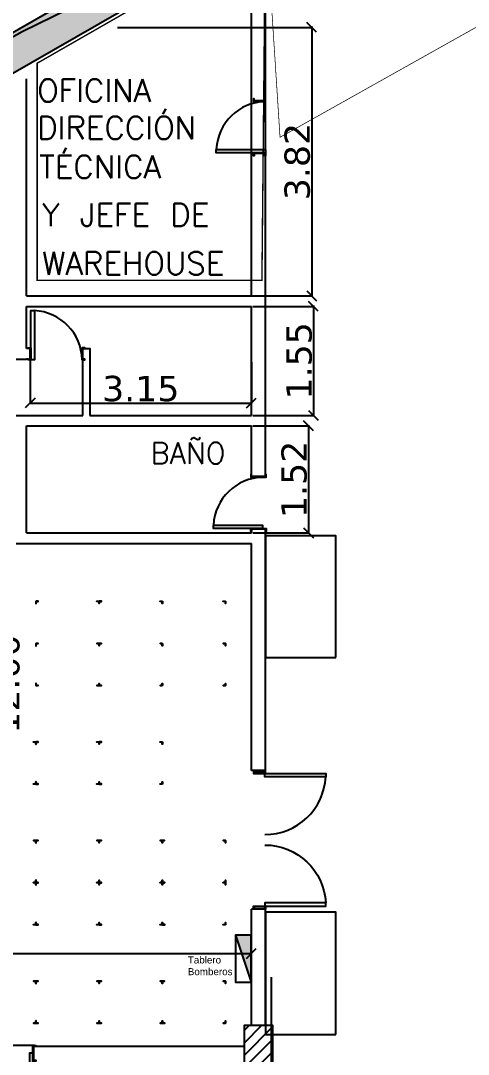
# Model space of a CAD drawing. Header units: millimetres. Extents: x 403 to 619, y 594 to 709.
# Drawn here: x 441.69 to 448.06, y 634.81 to 649.5 of the extents above; entities that cross this region are included whole.
import ezdxf

# ---------------------------------------------------------------- set-up
doc = ezdxf.new("R2010")
doc.units = ezdxf.units.MM
for name, color, linetype in [('COTAS', 6, 'Continuous'), ('E_Tab', 160, 'Continuous'), ('Hatch ANMAT', 252, 'Continuous'), ('HATCH MINISTERIO', 252, 'Continuous'), ('Parantes', 1, 'Continuous'), ('PUNTERA', 252, 'Continuous')]:
    doc.layers.add(name, color=color, linetype=linetype)
doc.layers.add('Muros', color=1, linetype='Continuous', lineweight=25)
doc.styles.add('ARIAL', font='verdana.ttf')
doc.styles.add('Notas', font='arial.ttf', dxfattribs={"height": 0.1})
doc.styles.get("Standard").update_dxf_attribs({"font": 'txt.shx'})
doc.dimstyles.new('200', dxfattribs={"dimscale": 0.2, "dimtxt": 1.8, "dimasz": 0.7, "dimexe": 0, "dimexo": 0.1, "dimgap": 0.08, "dimtad": 1, "dimzin": 5, "dimdsep": 46, "dimtxsty": 'ARIAL', "dimblk": 'OBLIQUE', "dimcen": -0.2, "dimdle": 0.05, "dimclrd": 1, "dimclre": 252, "dimclrt": 1, "dimadec": 3, "dimazin": 0, "dimtfac": 1, "dimtix": 1, "dimtmove": 2, "dimatfit": 3, "dimldrblk": 'NONE', "dimfxl": 0, "dimtolj": 1, "dimtzin": 5, "dimlwd": -1, "dimarcsym": 0})

# ---------------------------------------------------------------- blocks, each defined once
blk = doc.blocks.new('A$C3E6B7836')
h = blk.add_hatch()
h.set_pattern_fill('ANSI31', color=256, style=0)
h.set_pattern_definition([(45, (-13.37838, -34.88476), (-0.08838835, 0.08838835), [])])
h.paths.add_polyline_path([(-0.2, -0.3), (-0.2, 0.3), (0.2, 0.3), (0.2, -0.3)])
blk.add_lwpolyline([(-0.2, -0.3), (-0.2, 0.3), (0.2, 0.3), (0.2, -0.3), (-0.2, -0.3)])
blk = doc.blocks.new('A$C40E93E74')
at = {"color": 1}
for points in [[(0, 1), (0, 1.03), (-0.01, 1.03), (-0.01, 0.99), (0.21, 0.99), (0.21, 1.03), (0.2, 1.03), (0.2, 1), (0, 1)], [(-0.88, 0.01), (0.1, 0.01), (0.1, 0.06), (-0.88, 0.06), (-0.88, 0.01)], [(0, 0), (0, -0.03), (-0.01, -0.03), (-0.01, 0.01), (0.21, 0.01), (0.21, -0.03), (0.2, -0.03), (0.2, 0), (0, 0)]]:
    blk.add_lwpolyline(points, dxfattribs=at)
blk.add_arc((0.1, 0.01), 0.981, 90, 177.0793, dxfattribs=at)
blk = doc.blocks.new('A$C16405367')
at = {"color": 1}
for points in [[(0.93, 1.02), (0.96, 1.02), (0.96, 1.03), (0.92, 1.03), (0.92, 0.86), (0.96, 0.86), (0.96, 0.87), (0.93, 0.87), (0.93, 1.02)], [(0.92, 0.87), (0.92, 0), (0.87, 0), (0.87, 0.87), (0.92, 0.87)]]:
    blk.add_lwpolyline(points, dxfattribs=at)
blk.add_arc((0.92, 0.87), 0.871, 180, 266.7108, dxfattribs=at)
blk = doc.blocks.new('tablero')
at = {"layer": 'E_Tab'}
h = blk.add_hatch(color=10, dxfattribs=at)
h.dxf.hatch_style = 1
h.paths.add_polyline_path([(-151.856, -87.004), (-152.081, -87.004), (-151.856, -87.67)])
at = {"layer": 'E_Tab', "color": 10}
blk.add_line((-152.081, -87.004), (-151.856, -87.67), dxfattribs=at)
blk.add_lwpolyline([(-151.856, -87.004), (-152.081, -87.004), (-152.081, -87.67), (-151.856, -87.67)], close=True, dxfattribs=at)
blk = doc.blocks.new('_OBLIQUE')
at = {"color": 0, "linetype": 'ByBlock', "ltscale": 0.05}
blk.add_line((-0.5, -0.5), (0.5, 0.5), dxfattribs=at)
blk = doc.blocks.new('*D69')
at = {"layer": 'COTAS', "color": 252, "lineweight": -2}
for p, q in [((434.725464, 636.628212), (434.725464, 636.239575)), ((444.97453, 636.478028), (444.97453, 636.239575))]:
    blk.add_line(p, q, dxfattribs=at)
at = {"layer": 'COTAS', "color": 1}
blk.add_line((434.715464, 636.239575), (444.98453, 636.239575), dxfattribs=at)
at = {"layer": 'Defpoints', "color": 0}
for p in [(434.725464, 636.648212), (444.97453, 636.498028), (444.97453, 636.239575)]:
    blk.add_point(p, dxfattribs=at)
at = {"layer": 'COTAS', "color": 1, "xscale": 0.14, "yscale": 0.14, "zscale": 0.14, "rotation": 180}
blk.add_blockref('_OBLIQUE', (434.725464, 636.239575), dxfattribs=at)
at = {"layer": 'COTAS', "color": 1, "xscale": 0.14, "yscale": 0.14, "zscale": 0.14}
blk.add_blockref('_OBLIQUE', (444.97453, 636.239575), dxfattribs=at)
at = {"layer": 'COTAS', "color": 1, "insert": (439.849997, 636.443135), "char_height": 0.36, "attachment_point": 5, "style": 'ARIAL'}
blk.add_mtext('\\A1;10.25', dxfattribs=at)
blk = doc.blocks.new('_None')
blk = doc.blocks.new('*D70')
at = {"layer": 'COTAS', "color": 252, "lineweight": -2}
for p, q in [((439.466214, 646.931389), (439.868828, 646.931389)), ((441.886214, 634.930915), (439.868828, 634.930915))]:
    blk.add_line(p, q, dxfattribs=at)
at = {"layer": 'COTAS', "color": 1}
blk.add_line((439.868828, 646.941389), (439.868828, 634.920915), dxfattribs=at)
at = {"layer": 'Defpoints', "color": 0}
for p in [(439.446214, 646.931389), (439.868828, 634.930915), (441.906214, 634.930915)]:
    blk.add_point(p, dxfattribs=at)
at = {"layer": 'COTAS', "color": 1, "xscale": 0.14, "yscale": 0.14, "zscale": 0.14}
for p, rotation in [((439.868828, 646.931389), 90), ((439.868828, 634.930915), 270)]:
    blk.add_blockref('_OBLIQUE', p, dxfattribs=dict(at, rotation=rotation))
at = {"layer": 'COTAS', "color": 1, "insert": (441.497442, 640.070262), "char_height": 0.36, "attachment_point": 5, "rotation": 90, "style": 'ARIAL'}
blk.add_mtext('\\A1;12.00', dxfattribs=at)
blk = doc.blocks.new('*D71')
at = {"layer": 'COTAS', "color": 252, "lineweight": -2}
for p, q in [((443.071766, 649.407841), (445.835338, 649.407841)), ((443.071766, 645.590915), (445.835338, 645.590915))]:
    blk.add_line(p, q, dxfattribs=at)
at = {"layer": 'COTAS', "color": 1}
blk.add_line((445.835338, 649.417841), (445.835338, 645.580915), dxfattribs=at)
at = {"layer": 'Defpoints', "color": 0}
for p in [(443.051766, 649.407841), (443.051766, 645.590915), (445.835338, 645.590915)]:
    blk.add_point(p, dxfattribs=at)
at = {"layer": 'COTAS', "color": 1, "xscale": 0.14, "yscale": 0.14, "zscale": 0.14}
for p, rotation in [((445.835338, 649.407841), 90), ((445.835338, 645.590915), 270)]:
    blk.add_blockref('_OBLIQUE', p, dxfattribs=dict(at, rotation=rotation))
at = {"layer": 'COTAS', "color": 1, "insert": (445.631058, 647.499378), "char_height": 0.36, "attachment_point": 5, "rotation": 90, "style": 'ARIAL'}
blk.add_mtext('\\A1;3.82', dxfattribs=at)
blk = doc.blocks.new('*D72')
at = {"layer": 'COTAS', "color": 252, "lineweight": -2}
for p, q in [((441.826214, 644.670915), (441.826214, 644.065542)), ((444.976214, 644.645915), (444.976214, 644.065542))]:
    blk.add_line(p, q, dxfattribs=at)
at = {"layer": 'COTAS', "color": 1}
blk.add_line((441.816214, 644.065542), (444.986214, 644.065542), dxfattribs=at)
at = {"layer": 'Defpoints', "color": 0}
for p in [(441.826214, 644.690915), (444.976214, 644.665915), (444.976214, 644.065542)]:
    blk.add_point(p, dxfattribs=at)
at = {"layer": 'COTAS', "color": 1, "xscale": 0.14, "yscale": 0.14, "zscale": 0.14, "rotation": 180}
blk.add_blockref('_OBLIQUE', (441.826214, 644.065542), dxfattribs=at)
at = {"layer": 'COTAS', "color": 1, "xscale": 0.14, "yscale": 0.14, "zscale": 0.14}
blk.add_blockref('_OBLIQUE', (444.976214, 644.065542), dxfattribs=at)
at = {"layer": 'COTAS', "color": 1, "insert": (443.401214, 644.269102), "char_height": 0.36, "attachment_point": 5, "style": 'ARIAL'}
blk.add_mtext('\\A1;3.15', dxfattribs=at)
blk = doc.blocks.new('*D73')
at = {"layer": 'COTAS', "color": 252, "lineweight": -2}
for p, q in [((444.996214, 645.440915), (445.858203, 645.440915)), ((444.996214, 643.890915), (445.858203, 643.890915))]:
    blk.add_line(p, q, dxfattribs=at)
at = {"layer": 'COTAS', "color": 1}
blk.add_line((445.858203, 645.450915), (445.858203, 643.880915), dxfattribs=at)
at = {"layer": 'Defpoints', "color": 0}
for p in [(444.976214, 645.440915), (444.976214, 643.890915), (445.858203, 643.890915)]:
    blk.add_point(p, dxfattribs=at)
at = {"layer": 'COTAS', "color": 1, "xscale": 0.14, "yscale": 0.14, "zscale": 0.14}
for p, rotation in [((445.858203, 645.440915), 90), ((445.858203, 643.890915), 270)]:
    blk.add_blockref('_OBLIQUE', p, dxfattribs=dict(at, rotation=rotation))
at = {"layer": 'COTAS', "color": 1, "insert": (445.657883, 644.665915), "char_height": 0.36, "attachment_point": 5, "rotation": 90, "style": 'ARIAL'}
blk.add_mtext('\\A1;1.55', dxfattribs=at)
blk = doc.blocks.new('*D74')
at = {"layer": 'COTAS', "color": 252, "lineweight": -2}
for p, q in [((444.996214, 643.740915), (445.790107, 643.740915)), ((444.996214, 642.220915), (445.790107, 642.220915))]:
    blk.add_line(p, q, dxfattribs=at)
at = {"layer": 'COTAS', "color": 1}
blk.add_line((445.790107, 643.750915), (445.790107, 642.210915), dxfattribs=at)
at = {"layer": 'Defpoints', "color": 0}
for p in [(444.976214, 643.740915), (444.976214, 642.220915), (445.790107, 642.220915)]:
    blk.add_point(p, dxfattribs=at)
at = {"layer": 'COTAS', "color": 1, "xscale": 0.14, "yscale": 0.14, "zscale": 0.14}
for p, rotation in [((445.790107, 643.740915), 90), ((445.790107, 642.220915), 270)]:
    blk.add_blockref('_OBLIQUE', p, dxfattribs=dict(at, rotation=rotation))
at = {"layer": 'COTAS', "color": 1, "insert": (445.586547, 642.980915), "char_height": 0.36, "attachment_point": 5, "rotation": 90, "style": 'ARIAL'}
blk.add_mtext('\\A1;1.52', dxfattribs=at)
blk = doc.blocks.new('*D87')
at = {"layer": 'COTAS', "color": 252, "lineweight": -2}
for p, q in [((445.256214, 635.903464), (445.256214, 634.422977)), ((472.836214, 635.463464), (472.836214, 634.422977))]:
    blk.add_line(p, q, dxfattribs=at)
at = {"layer": 'COTAS', "color": 1}
blk.add_line((445.246214, 634.422977), (472.846214, 634.422977), dxfattribs=at)
at = {"layer": 'Defpoints', "color": 0}
for p in [(445.256214, 635.923464), (472.836214, 635.483464), (472.836214, 634.422977)]:
    blk.add_point(p, dxfattribs=at)
at = {"layer": 'COTAS', "color": 1, "xscale": 0.14, "yscale": 0.14, "zscale": 0.14, "rotation": 180}
blk.add_blockref('_OBLIQUE', (445.256214, 634.422977), dxfattribs=at)
at = {"layer": 'COTAS', "color": 1, "xscale": 0.14, "yscale": 0.14, "zscale": 0.14}
blk.add_blockref('_OBLIQUE', (472.836214, 634.422977), dxfattribs=at)
at = {"layer": 'COTAS', "color": 1, "insert": (458.594223, 634.190968), "char_height": 0.36, "attachment_point": 5, "style": 'ARIAL'}
blk.add_mtext('\\A1;27.58', dxfattribs=at)

msp = doc.modelspace()

# ---------------------------------------------------------------- hatches: boundary and pattern name
at = {"layer": 'PUNTERA'}
h = msp.add_hatch(color=252, dxfattribs=at)
h.dxf.hatch_style = 1
h.paths.add_polyline_path([(434.676214, 634.920915), (434.676214, 644.803393), (465.242101, 662.314786), (464.993686, 662.748392), (434.576214, 645.322026), (434.576214, 634.920915)])

# ---------------------------------------------------------------- linework, layer by layer
at = {"color": 7}
for p, q in [((444.976214, 645.590915), (444.976214, 650.024649)), ((445.176214, 645.590915), (445.176214, 650.024649))]:
    msp.add_line(p, q, dxfattribs=at)
for p, q in [((441.776214, 645.590915), (441.776214, 648.677068)), ((441.776214, 645.590915), (445.176214, 645.590915)), ((445.176214, 643.010915), (445.176214, 645.590915)), ((441.776214, 645.440915), (444.976214, 645.440915)), ((441.776214, 644.840915), (441.776214, 645.440915)), ((444.976214, 643.890915), (444.976214, 645.440915)), ((441.796214, 644.840915), (441.776214, 644.840915)), ((441.626214, 644.690915), (441.776214, 644.690915)), ((441.796214, 644.690915), (441.776214, 644.690915)), ((441.626214, 643.890915), (442.576214, 643.890915)), ((442.676214, 643.890915), (444.976214, 643.890915)), ((441.776214, 643.740915), (444.976214, 643.740915)), ((441.776214, 642.220915), (441.776214, 643.740915)), ((444.976214, 643.010915), (444.976214, 643.740915)), ((444.976214, 642.220915), (444.976214, 642.280915)), ((445.176214, 638.840915), (445.176214, 642.280915)), ((441.776214, 642.220915), (444.976214, 642.220915)), ((441.626214, 642.070915), (444.976214, 642.070915)), ((444.976214, 638.840915), (444.976214, 642.070915)), ((444.976214, 635.220915), (444.976214, 636.870915)), ((445.176214, 635.220915), (445.176214, 636.870915)), ((441.866214, 634.920915), (444.876214, 634.920915))]:
    msp.add_line(p, q)
for points in [[(434.676214, 634.920915), (434.676214, 644.803393), (465.242101, 662.314786), (464.996435, 662.749967), (434.576214, 645.322026), (434.576214, 634.920915)], [(442.576214, 643.890915), (442.576214, 643.890915), (442.576214, 644.840915), (442.676214, 644.840915), (442.676214, 643.890915)]]:
    msp.add_lwpolyline(points)
msp.add_lwpolyline([(434.676214, 634.920915), (434.676214, 644.803393), (465.242101, 662.314786), (464.993686, 662.748392), (434.576214, 645.322026), (434.576214, 634.920915)], close=True)
at = {"ltscale": 0.01, "const_width": 0.02}
msp.add_lwpolyline([(445.126214, 645.810915), (441.926214, 645.810915), (441.926214, 648.897068), (445.174337, 650.757939), (445.126214, 645.810915)], dxfattribs=at)
at = {"color": 1}
for points in [[(445.016214, 648.361748), (445.016214, 648.391748), (445.006214, 648.391748), (445.006214, 648.351748), (445.176214, 648.351748), (445.176214, 648.391748), (445.166214, 648.391748), (445.166214, 648.361748), (445.016214, 648.361748)], [(445.176214, 647.621748), (444.476214, 647.621748), (444.476214, 647.671748), (445.176214, 647.671748), (445.176214, 647.621748)], [(445.016214, 647.611748), (445.016214, 647.581748), (445.006214, 647.581748), (445.006214, 647.621748), (445.176214, 647.621748), (445.176214, 647.581748), (445.166214, 647.581748), (445.166214, 647.611748), (445.016214, 647.611748)], [(441.836214, 644.680915), (441.836214, 645.380915), (441.886214, 645.380915), (441.886214, 644.680915), (441.836214, 644.680915)], [(441.826214, 644.840915), (441.796214, 644.840915), (441.796214, 644.850915), (441.836214, 644.850915), (441.836214, 644.680915), (441.796214, 644.680915), (441.796214, 644.690915), (441.826214, 644.690915), (441.826214, 644.840915)], [(442.576214, 644.840915), (442.606214, 644.840915), (442.606214, 644.850915), (442.566214, 644.850915), (442.566214, 644.680915), (442.606214, 644.680915), (442.606214, 644.690915), (442.576214, 644.690915), (442.576214, 644.840915)], [(444.976214, 643.020915), (444.976214, 643.050915), (444.966214, 643.050915), (444.966214, 643.010915), (445.186214, 643.010915), (445.186214, 643.050915), (445.176214, 643.050915), (445.176214, 643.020915), (444.976214, 643.020915)], [(445.136214, 642.280915), (444.436214, 642.280915), (444.436214, 642.330915), (445.136214, 642.330915), (445.136214, 642.280915)], [(444.976214, 642.270915), (444.976214, 642.240915), (444.966214, 642.240915), (444.966214, 642.280915), (445.186214, 642.280915), (445.186214, 642.240915), (445.176214, 642.240915), (445.176214, 642.270915), (444.976214, 642.270915)]]:
    msp.add_lwpolyline(points, dxfattribs=at)
at = {"color": 7}
for points in [[(446.176214, 640.449386), (446.176214, 642.179386), (445.176214, 642.179386), (445.176214, 640.449386), (446.176214, 640.449386)], [(446.176214, 635.085894), (446.176214, 636.825894), (445.176214, 636.825894), (445.176214, 635.085894), (446.176214, 635.085894)]]:
    msp.add_lwpolyline(points, dxfattribs=at)
at = {"color": 1}
for centre, start, end in [((445.192263, 647.634933), 91.282612, 177.056757), ((441.849399, 644.664866), 1.282612, 87.056757), ((445.152263, 642.2941), 91.282612, 177.056757)]:
    msp.add_arc(centre, 0.716995, start, end, dxfattribs=at)
at = {"layer": 'Hatch ANMAT'}
msp.add_lwpolyline([(472.974977, 655.220915), (472.926214, 604.640915), (419.426214, 604.640915), (419.426214, 636.871772), (441.714009, 649.349831), (445.177055, 651.044635), (445.325688, 651.093718), (472.986214, 666.877589), (472.986214, 666.877589), (472.986214, 666.877589)], dxfattribs=at)
at = {"layer": 'HATCH MINISTERIO', "ltscale": 0.01, "const_width": 0.01}
msp.add_lwpolyline([(466.017502, 604.640915), (419.426214, 604.640915), (419.426214, 636.871772), (441.714009, 649.349831), (445.177055, 651.044635), (445.383874, 647.844521), (466.226214, 659.524106), (466.226214, 659.524106), (466.226214, 659.524106)], dxfattribs=at)
at = {"layer": 'HATCH MINISTERIO', "color": 20, "ltscale": 0.01, "true_color": 0xee3911, "const_width": 0.0001}
msp.add_lwpolyline([(441.926263, 645.810965), (441.926263, 648.897119), (445.174386, 650.757989), (445.126263, 645.810965), (441.926263, 645.810965)], dxfattribs=at)
at = {"layer": 'Muros'}
for p, q in [((445.176214, 638.840915), (444.976214, 638.840915)), ((445.176214, 636.870915), (444.976214, 636.870915))]:
    msp.add_line(p, q, dxfattribs=at)
at = {"layer": 'Parantes'}
for points in [[(441.908714, 641.248212), (441.908714, 641.214712), (441.910714, 641.214712), (441.910714, 641.246212), (441.941214, 641.246212), (441.941214, 641.248212), (441.908714, 641.248212)], [(442.808714, 641.248212), (442.808714, 641.214712), (442.806714, 641.214712), (442.806714, 641.246212), (442.776214, 641.246212), (442.776214, 641.248212), (442.808714, 641.248212)], [(442.808714, 641.248212), (442.808714, 641.214712), (442.810714, 641.214712), (442.810714, 641.246212), (442.841214, 641.246212), (442.841214, 641.248212), (442.808714, 641.248212)], [(443.708714, 641.248212), (443.708714, 641.214712), (443.706714, 641.214712), (443.706714, 641.246212), (443.676214, 641.246212), (443.676214, 641.248212), (443.708714, 641.248212)], [(444.608714, 641.248212), (444.608714, 641.214712), (444.606714, 641.214712), (444.606714, 641.246212), (444.576214, 641.246212), (444.576214, 641.248212), (444.608714, 641.248212)], [(441.908714, 640.648212), (441.908714, 640.614712), (441.910714, 640.614712), (441.910714, 640.646212), (441.941214, 640.646212), (441.941214, 640.648212), (441.908714, 640.648212)], [(442.808714, 640.648212), (442.808714, 640.614712), (442.806714, 640.614712), (442.806714, 640.646212), (442.776214, 640.646212), (442.776214, 640.648212), (442.808714, 640.648212)], [(442.808714, 640.648212), (442.808714, 640.614712), (442.810714, 640.614712), (442.810714, 640.646212), (442.841214, 640.646212), (442.841214, 640.648212), (442.808714, 640.648212)], [(443.708714, 640.648212), (443.708714, 640.614712), (443.706714, 640.614712), (443.706714, 640.646212), (443.676214, 640.646212), (443.676214, 640.648212), (443.708714, 640.648212)], [(444.608714, 640.648212), (444.608714, 640.614712), (444.606714, 640.614712), (444.606714, 640.646212), (444.576214, 640.646212), (444.576214, 640.648212), (444.608714, 640.648212)], [(441.908714, 640.048212), (441.942214, 640.048212), (441.942214, 640.050212), (441.910714, 640.050212), (441.910714, 640.080712), (441.908714, 640.080712), (441.908714, 640.048212)], [(442.808714, 640.048212), (442.775214, 640.048212), (442.775214, 640.050212), (442.806714, 640.050212), (442.806714, 640.080712), (442.808714, 640.080712), (442.808714, 640.048212)], [(442.808714, 640.048212), (442.842214, 640.048212), (442.842214, 640.050212), (442.810714, 640.050212), (442.810714, 640.080712), (442.808714, 640.080712), (442.808714, 640.048212)], [(443.708714, 640.048212), (443.675214, 640.048212), (443.675214, 640.050212), (443.706714, 640.050212), (443.706714, 640.080712), (443.708714, 640.080712), (443.708714, 640.048212)], [(444.608714, 640.048212), (444.575214, 640.048212), (444.575214, 640.050212), (444.606714, 640.050212), (444.606714, 640.080712), (444.608714, 640.080712), (444.608714, 640.048212)], [(441.908714, 639.248212), (441.908714, 639.214712), (441.906714, 639.214712), (441.906714, 639.246212), (441.876214, 639.246212), (441.876214, 639.248212), (441.908714, 639.248212)], [(441.908714, 639.248212), (441.908714, 639.214712), (441.910714, 639.214712), (441.910714, 639.246212), (441.941214, 639.246212), (441.941214, 639.248212), (441.908714, 639.248212)], [(442.808714, 639.248212), (442.808714, 639.214712), (442.806714, 639.214712), (442.806714, 639.246212), (442.776214, 639.246212), (442.776214, 639.248212), (442.808714, 639.248212)], [(442.808714, 639.248212), (442.808714, 639.214712), (442.810714, 639.214712), (442.810714, 639.246212), (442.841214, 639.246212), (442.841214, 639.248212), (442.808714, 639.248212)], [(443.708714, 639.248212), (443.708714, 639.214712), (443.706714, 639.214712), (443.706714, 639.246212), (443.676214, 639.246212), (443.676214, 639.248212), (443.708714, 639.248212)], [(441.908714, 638.648212), (441.875214, 638.648212), (441.875214, 638.650212), (441.906714, 638.650212), (441.906714, 638.680712), (441.908714, 638.680712), (441.908714, 638.648212)], [(441.908714, 638.648212), (441.942214, 638.648212), (441.942214, 638.650212), (441.910714, 638.650212), (441.910714, 638.680712), (441.908714, 638.680712), (441.908714, 638.648212)], [(442.808714, 638.648212), (442.775214, 638.648212), (442.775214, 638.650212), (442.806714, 638.650212), (442.806714, 638.680712), (442.808714, 638.680712), (442.808714, 638.648212)], [(442.808714, 638.648212), (442.842214, 638.648212), (442.842214, 638.650212), (442.810714, 638.650212), (442.810714, 638.680712), (442.808714, 638.680712), (442.808714, 638.648212)], [(443.708714, 638.648212), (443.675214, 638.648212), (443.675214, 638.650212), (443.706714, 638.650212), (443.706714, 638.680712), (443.708714, 638.680712), (443.708714, 638.648212)], [(441.908714, 637.848212), (441.908714, 637.814712), (441.906714, 637.814712), (441.906714, 637.846212), (441.876214, 637.846212), (441.876214, 637.848212), (441.908714, 637.848212)], [(441.908714, 637.848212), (441.908714, 637.814712), (441.910714, 637.814712), (441.910714, 637.846212), (441.941214, 637.846212), (441.941214, 637.848212), (441.908714, 637.848212)], [(442.808714, 637.848212), (442.808714, 637.814712), (442.806714, 637.814712), (442.806714, 637.846212), (442.776214, 637.846212), (442.776214, 637.848212), (442.808714, 637.848212)], [(442.808714, 637.848212), (442.808714, 637.814712), (442.810714, 637.814712), (442.810714, 637.846212), (442.841214, 637.846212), (442.841214, 637.848212), (442.808714, 637.848212)], [(443.708714, 637.848212), (443.708714, 637.814712), (443.706714, 637.814712), (443.706714, 637.846212), (443.676214, 637.846212), (443.676214, 637.848212), (443.708714, 637.848212)], [(443.708714, 637.848212), (443.708714, 637.814712), (443.710714, 637.814712), (443.710714, 637.846212), (443.741214, 637.846212), (443.741214, 637.848212), (443.708714, 637.848212)], [(444.608714, 637.848212), (444.608714, 637.814712), (444.606714, 637.814712), (444.606714, 637.846212), (444.576214, 637.846212), (444.576214, 637.848212), (444.608714, 637.848212)], [(441.908714, 637.248212), (441.875214, 637.248212), (441.875214, 637.250212), (441.906714, 637.250212), (441.906714, 637.280712), (441.908714, 637.280712), (441.908714, 637.248212)], [(441.908714, 637.248212), (441.908714, 637.214712), (441.906714, 637.214712), (441.906714, 637.246212), (441.876214, 637.246212), (441.876214, 637.248212), (441.908714, 637.248212)], [(441.908714, 637.248212), (441.942214, 637.248212), (441.942214, 637.250212), (441.910714, 637.250212), (441.910714, 637.280712), (441.908714, 637.280712), (441.908714, 637.248212)], [(441.908714, 637.248212), (441.908714, 637.214712), (441.910714, 637.214712), (441.910714, 637.246212), (441.941214, 637.246212), (441.941214, 637.248212), (441.908714, 637.248212)], [(442.808714, 637.248212), (442.775214, 637.248212), (442.775214, 637.250212), (442.806714, 637.250212), (442.806714, 637.280712), (442.808714, 637.280712), (442.808714, 637.248212)], [(442.808714, 637.248212), (442.808714, 637.214712), (442.806714, 637.214712), (442.806714, 637.246212), (442.776214, 637.246212), (442.776214, 637.248212), (442.808714, 637.248212)], [(442.808714, 637.248212), (442.842214, 637.248212), (442.842214, 637.250212), (442.810714, 637.250212), (442.810714, 637.280712), (442.808714, 637.280712), (442.808714, 637.248212)], [(442.808714, 637.248212), (442.808714, 637.214712), (442.810714, 637.214712), (442.810714, 637.246212), (442.841214, 637.246212), (442.841214, 637.248212), (442.808714, 637.248212)], [(443.708714, 637.248212), (443.675214, 637.248212), (443.675214, 637.250212), (443.706714, 637.250212), (443.706714, 637.280712), (443.708714, 637.280712), (443.708714, 637.248212)], [(443.708714, 637.248212), (443.708714, 637.214712), (443.706714, 637.214712), (443.706714, 637.246212), (443.676214, 637.246212), (443.676214, 637.248212), (443.708714, 637.248212)], [(443.708714, 637.248212), (443.742214, 637.248212), (443.742214, 637.250212), (443.710714, 637.250212), (443.710714, 637.280712), (443.708714, 637.280712), (443.708714, 637.248212)], [(443.708714, 637.248212), (443.708714, 637.214712), (443.710714, 637.214712), (443.710714, 637.246212), (443.741214, 637.246212), (443.741214, 637.248212), (443.708714, 637.248212)], [(444.608714, 637.248212), (444.575214, 637.248212), (444.575214, 637.250212), (444.606714, 637.250212), (444.606714, 637.280712), (444.608714, 637.280712), (444.608714, 637.248212)], [(444.608714, 637.248212), (444.608714, 637.214712), (444.606714, 637.214712), (444.606714, 637.246212), (444.576214, 637.246212), (444.576214, 637.248212), (444.608714, 637.248212)], [(441.908714, 636.648212), (441.875214, 636.648212), (441.875214, 636.650212), (441.906714, 636.650212), (441.906714, 636.680712), (441.908714, 636.680712), (441.908714, 636.648212)], [(441.908714, 636.648212), (441.942214, 636.648212), (441.942214, 636.650212), (441.910714, 636.650212), (441.910714, 636.680712), (441.908714, 636.680712), (441.908714, 636.648212)], [(442.808714, 636.648212), (442.775214, 636.648212), (442.775214, 636.650212), (442.806714, 636.650212), (442.806714, 636.680712), (442.808714, 636.680712), (442.808714, 636.648212)], [(442.808714, 636.648212), (442.842214, 636.648212), (442.842214, 636.650212), (442.810714, 636.650212), (442.810714, 636.680712), (442.808714, 636.680712), (442.808714, 636.648212)], [(443.708714, 636.648212), (443.675214, 636.648212), (443.675214, 636.650212), (443.706714, 636.650212), (443.706714, 636.680712), (443.708714, 636.680712), (443.708714, 636.648212)], [(443.708714, 636.648212), (443.742214, 636.648212), (443.742214, 636.650212), (443.710714, 636.650212), (443.710714, 636.680712), (443.708714, 636.680712), (443.708714, 636.648212)], [(444.608714, 636.648212), (444.575214, 636.648212), (444.575214, 636.650212), (444.606714, 636.650212), (444.606714, 636.680712), (444.608714, 636.680712), (444.608714, 636.648212)], [(441.908714, 635.848212), (441.908714, 635.814712), (441.906714, 635.814712), (441.906714, 635.846212), (441.876214, 635.846212), (441.876214, 635.848212), (441.908714, 635.848212)], [(441.908714, 635.848212), (441.908714, 635.814712), (441.910714, 635.814712), (441.910714, 635.846212), (441.941214, 635.846212), (441.941214, 635.848212), (441.908714, 635.848212)], [(442.808714, 635.848212), (442.808714, 635.814712), (442.806714, 635.814712), (442.806714, 635.846212), (442.776214, 635.846212), (442.776214, 635.848212), (442.808714, 635.848212)], [(442.808714, 635.848212), (442.808714, 635.814712), (442.810714, 635.814712), (442.810714, 635.846212), (442.841214, 635.846212), (442.841214, 635.848212), (442.808714, 635.848212)], [(443.708714, 635.848212), (443.708714, 635.814712), (443.706714, 635.814712), (443.706714, 635.846212), (443.676214, 635.846212), (443.676214, 635.848212), (443.708714, 635.848212)], [(443.708714, 635.848212), (443.708714, 635.814712), (443.710714, 635.814712), (443.710714, 635.846212), (443.741214, 635.846212), (443.741214, 635.848212), (443.708714, 635.848212)], [(444.608714, 635.848212), (444.608714, 635.814712), (444.606714, 635.814712), (444.606714, 635.846212), (444.576214, 635.846212), (444.576214, 635.848212), (444.608714, 635.848212)], [(441.908714, 635.248212), (441.875214, 635.248212), (441.875214, 635.250212), (441.906714, 635.250212), (441.906714, 635.280712), (441.908714, 635.280712), (441.908714, 635.248212)], [(441.908714, 635.248212), (441.942214, 635.248212), (441.942214, 635.250212), (441.910714, 635.250212), (441.910714, 635.280712), (441.908714, 635.280712), (441.908714, 635.248212)], [(442.808714, 635.248212), (442.775214, 635.248212), (442.775214, 635.250212), (442.806714, 635.250212), (442.806714, 635.280712), (442.808714, 635.280712), (442.808714, 635.248212)], [(442.808714, 635.248212), (442.842214, 635.248212), (442.842214, 635.250212), (442.810714, 635.250212), (442.810714, 635.280712), (442.808714, 635.280712), (442.808714, 635.248212)], [(443.708714, 635.248212), (443.675214, 635.248212), (443.675214, 635.250212), (443.706714, 635.250212), (443.706714, 635.280712), (443.708714, 635.280712), (443.708714, 635.248212)], [(443.708714, 635.248212), (443.742214, 635.248212), (443.742214, 635.250212), (443.710714, 635.250212), (443.710714, 635.280712), (443.708714, 635.280712), (443.708714, 635.248212)], [(444.608714, 635.248212), (444.575214, 635.248212), (444.575214, 635.250212), (444.606714, 635.250212), (444.606714, 635.280712), (444.608714, 635.280712), (444.608714, 635.248212)]]:
    msp.add_lwpolyline(points, dxfattribs=at)

# ---------------------------------------------------------------- block references
at = {"color": 1, "rotation": 90}
for name, p in [('A$C16405367', (446.036214, 637.880915)), ('A$C40E93E74', (441.876214, 634.720915))]:
    msp.add_blockref(name, p, dxfattribs=at)
at = {"color": 1, "xscale": -1, "rotation": 90}
msp.add_blockref('A$C16405367', (446.036214, 637.830915), dxfattribs=at)
msp.add_blockref('A$C3E6B7836', (445.076214, 634.920915))
at = {"layer": 'E_Tab'}
msp.add_blockref('tablero', (596.830642, 723.502404), dxfattribs=at)

# ---------------------------------------------------------------- texts
for s, height, p in [('OFICINA', 0.323643, (441.927278, 648.347811)), ('DIRECCIÓN', 0.323643, (441.927278, 647.8181)), ('TÉCNICA', 0.323643, (441.957245, 647.261734)), ('Y JEFE DE', 0.323643, (441.997201, 646.580815)), ('WAREHOUSE', 0.323643, (441.997201, 645.890143)), ('BAÑO', 0.3, (443.541599, 643.203814))]:
    msp.add_text(s, height=height).set_placement(p)
at = {"layer": 'E_Tab', "insert": (444.071242, 636.1979), "char_height": 0.099965, "attachment_point": 1, "style": 'Notas'}
msp.add_mtext_dynamic_manual_height_columns('{\\C0;Tablero \\PBomberos}', width=0.586515, gutter_width=0.5, heights=[0], dxfattribs=at)

# ---------------------------------------------------------------- dimensions: what is measured, and where the dimension line sits
at = {"layer": 'COTAS'}
for base, p1, p2, picture, middle in [((445.835338, 645.590915), (443.051766, 649.407841), (443.051766, 645.590915), '*D71', (445.631058, 647.499378)), ((445.858203, 643.890915), (444.976214, 645.440915), (444.976214, 643.890915), '*D73', (445.657883, 644.665915)), ((445.790107, 642.220915), (444.976214, 643.740915), (444.976214, 642.220915), '*D74', (445.586547, 642.980915))]:
    dim = msp.add_linear_dim(base=base, p1=p1, p2=p2, angle=90, dimstyle='200', dxfattribs=at)
    dim.commit()
    dim.dimension.update_dxf_attribs({"geometry": picture, "text_midpoint": middle})
dim = msp.add_linear_dim(base=(439.868828, 634.930915), p1=(439.446214, 646.931389), p2=(441.906214, 634.930915), angle=90, dimstyle='200', dxfattribs=at)
dim.commit()
dim.dimension.update_dxf_attribs({"geometry": '*D70', "text_midpoint": (441.497442, 640.070262), "dimtype": 160})
for base, p1, p2, picture, middle in [((444.976214, 644.065542), (441.826214, 644.690915), (444.976214, 644.665915), '*D72', (443.401214, 644.269102)), ((444.97453, 636.239575), (434.725464, 636.648212), (444.97453, 636.498028), '*D69', (439.849997, 636.443135))]:
    dim = msp.add_linear_dim(base=base, p1=p1, p2=p2, dimstyle='200', dxfattribs=at)
    dim.commit()
    dim.dimension.update_dxf_attribs({"geometry": picture, "text_midpoint": middle})
dim = msp.add_linear_dim(base=(472.836214, 634.422977), p1=(445.256214, 635.923464), p2=(472.836214, 635.483464), dimstyle='200', dxfattribs=at)
dim.commit()
dim.dimension.update_dxf_attribs({"geometry": '*D87', "text_midpoint": (458.594223, 634.190968), "dimtype": 160})

doc.saveas('drawing.dxf')
